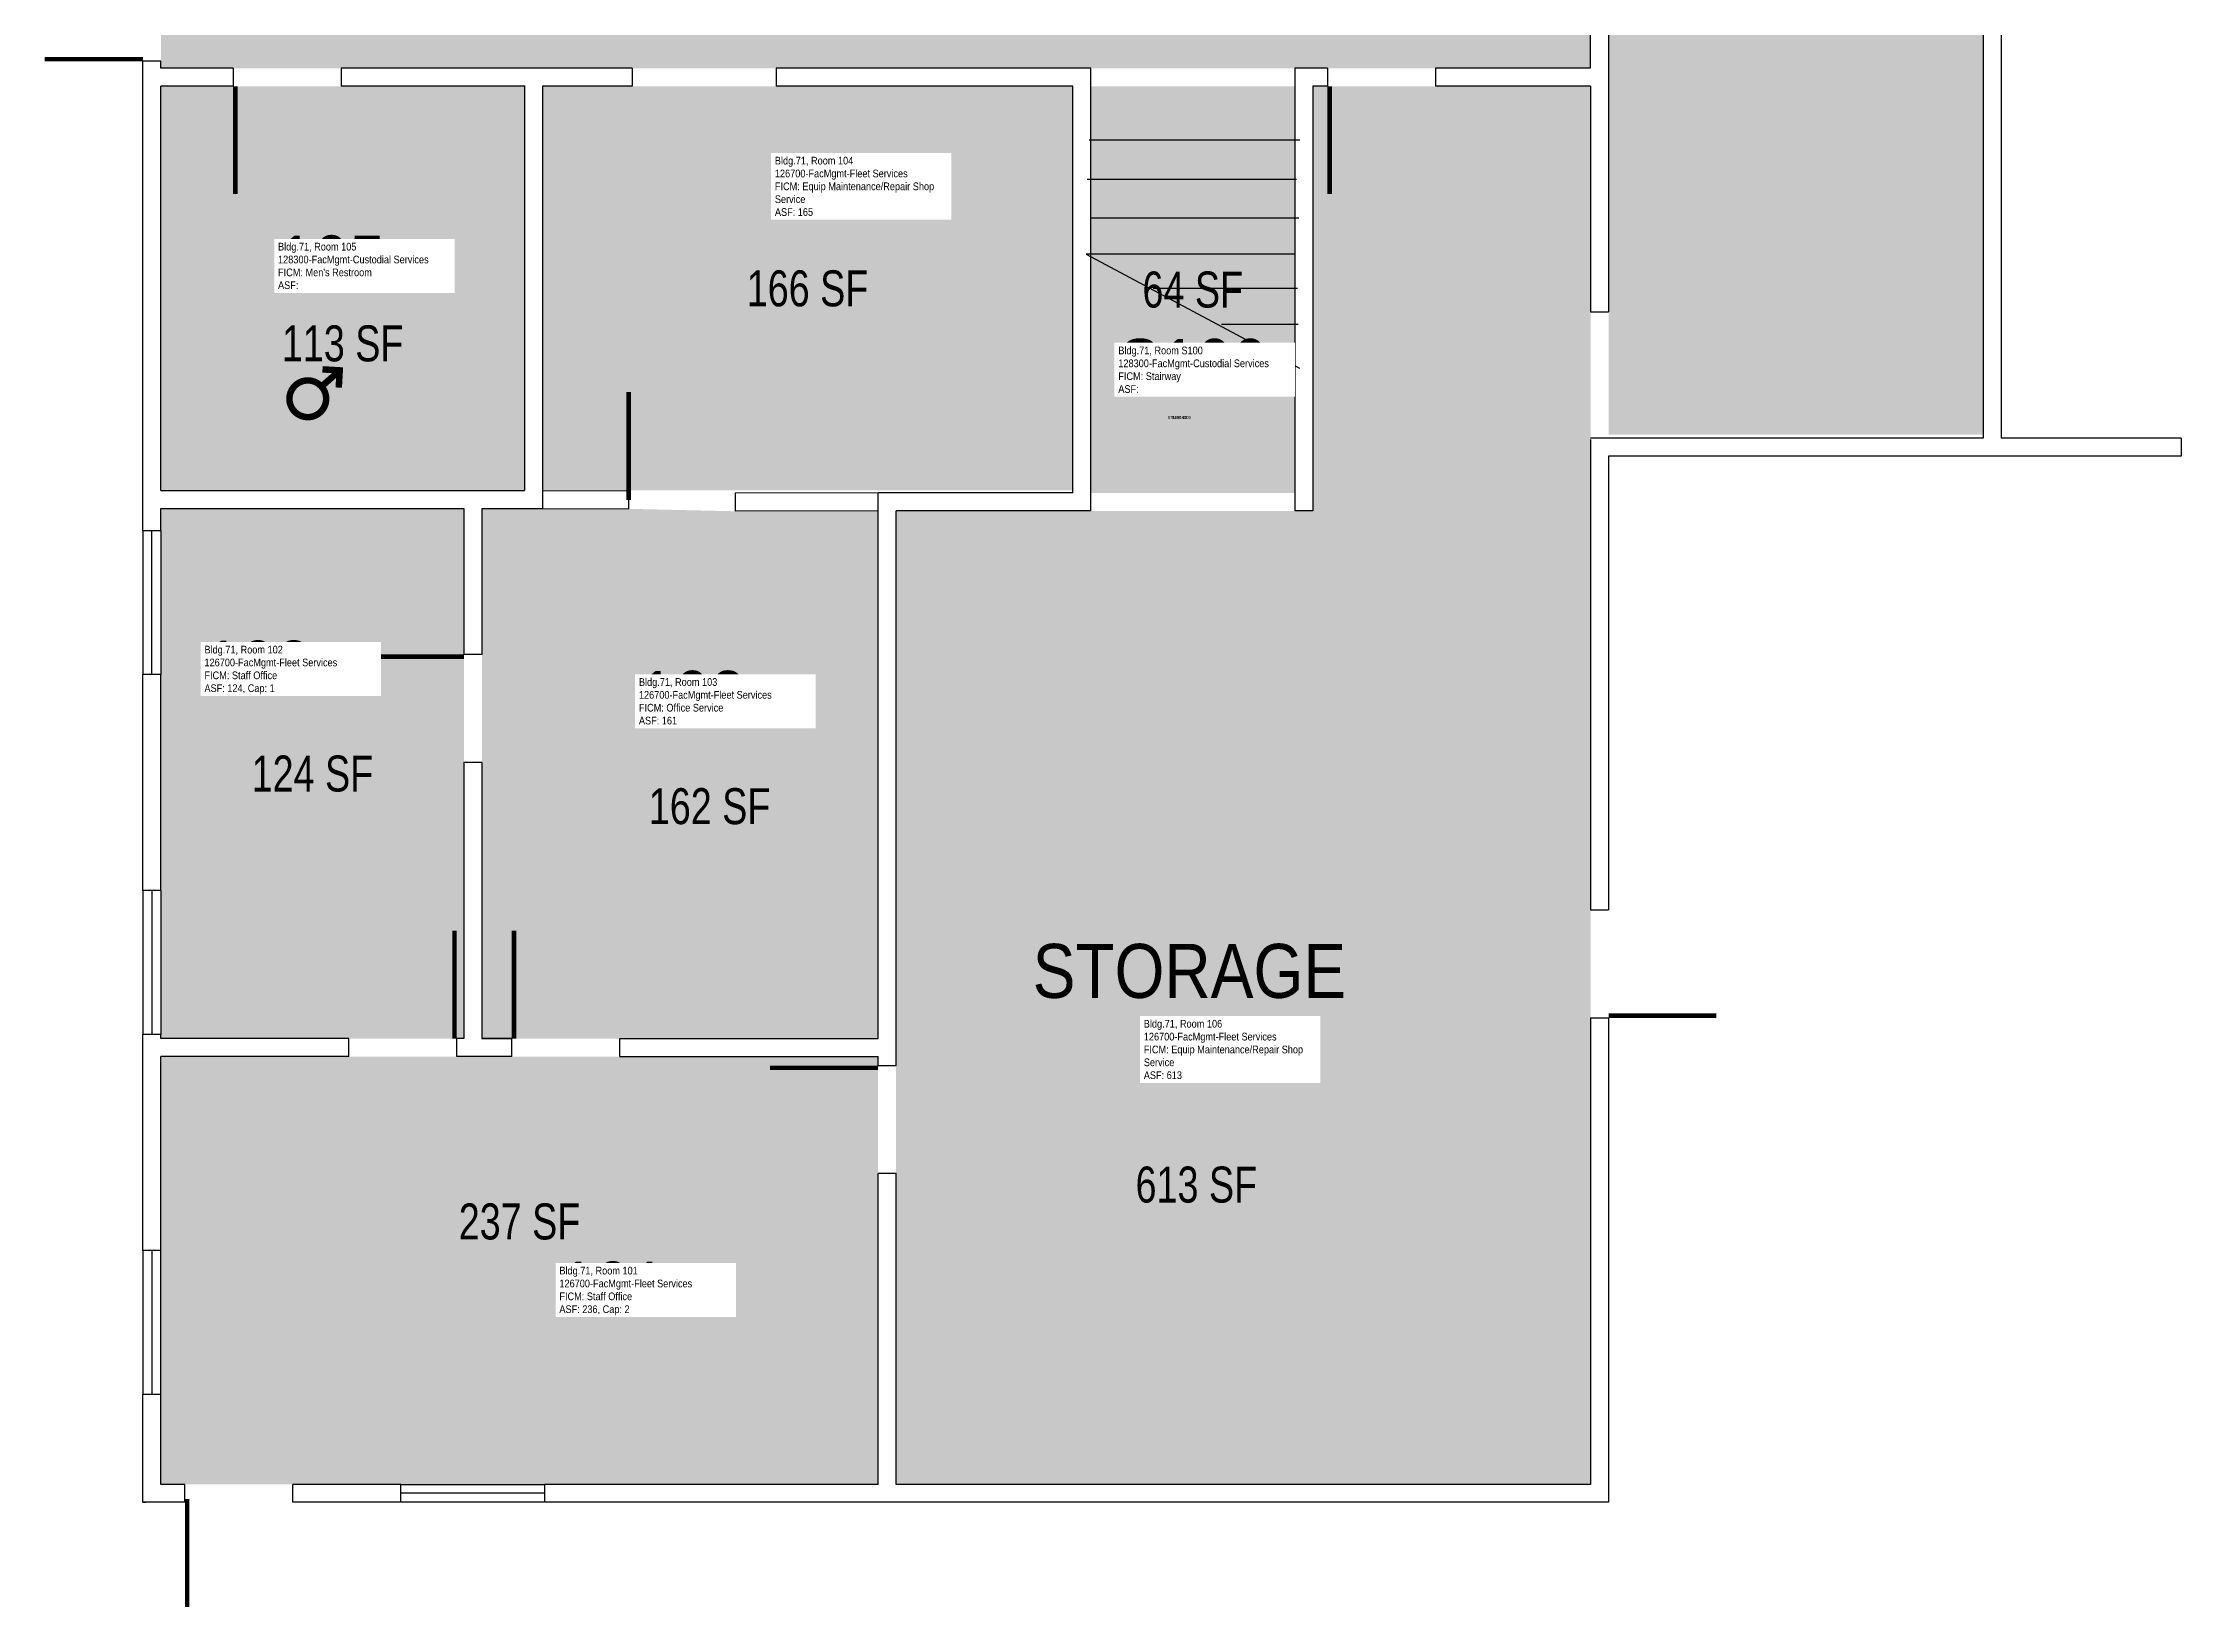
# Model space of a CAD drawing. Header units: inches. Extents: x -480 to 680, y -36 to 1710.
# Drawn here: x -33 to 680, y -36 to 487 of the extents above; entities that cross this region are included whole.
import ezdxf
from ezdxf.enums import TextEntityAlignment as Align

# ---------------------------------------------------------------- set-up
doc = ezdxf.new("R2010")
doc.units = ezdxf.units.IN
doc.header["$LTSCALE"] = 50
doc.header["$MEASUREMENT"] = 0
doc.layers.get('0').update_dxf_attribs({"linetype": 'CONTINUOUS'})
for name, color, linetype in [('A-DOOR', 2, 'CONTINUOUS'), ('A-FLOR', 3, 'CONTINUOUS'), ('A-GLAZ', 1, 'CONTINUOUS'), ('A-IDEN-ICON', 4, 'CONTINUOUS'), ('A-IDEN-RNUM', 7, 'CONTINUOUS'), ('A-IDEN-SNUM', 4, 'CONTINUOUS'), ('A-IDEN-TEXT', 4, 'CONTINUOUS'), ('A-IDEN-VNUM', 4, 'CONTINUOUS'), ('A-WALL', 5, 'CONTINUOUS'), ('AREA-TEXT', 3, 'CONTINUOUS'), ('Rooms-Category-Color', 7, 'CONTINUOUS'), ('Rooms-College-Color', 7, 'CONTINUOUS'), ('Rooms-Department-Color', 7, 'CONTINUOUS'), ('Rooms-Division-Color', 7, 'CONTINUOUS'), ('Rooms-Information', 7, 'CONTINUOUS')]:
    doc.layers.add(name, color=color, linetype=linetype)
doc.styles.add('CP_AREA', font='arial.ttf', dxfattribs={"height": 15})
doc.styles.add('CP_ROOMSNUMBER', font='arial.ttf', dxfattribs={"height": 1})
doc.styles.add('CP_ROOMVNUMBER', font='arial.ttf', dxfattribs={"width": 0.85, "height": 0.075})

# ---------------------------------------------------------------- blocks, each defined once
blk = doc.blocks.new('CPMEN')
at = {"color": 0, "linetype": 'ByBlock', "const_width": 0.015}
for points in [[(0.055, 0.01), (0.055, 0.05), (0.015, 0.05)], [(0.0151, 0.0101), (0.055, 0.05)]]:
    blk.add_lwpolyline(points, dxfattribs=at)
blk.add_lwpolyline([(-0.0575, -0.02, 1), (0.0275, -0.02, 1)], format="xyb", close=True, dxfattribs=at)

msp = doc.modelspace()

# ---------------------------------------------------------------- hatches: boundary and pattern name
at = {"layer": 'Rooms-Category-Color', "true_color": 0xe3c5e1}
for points in [[(482.57, 1572.67), (6, 1572.67), (6, 1387.7), (6, 1367.5), (6, 1166.12), (6, 908.93), (6, 688.76), (6, 478.22), (384.12, 478.22), (395.02, 478.22), (482.57, 478.22)], [(613.73, 498.85), (673.73, 498.85), (673.73, 1178.13), (488.75, 1178.13), (488.75, 836.37), (488.75, 355.97), (613.73, 355.97)], [(133.19, 337.41), (310.07, 337.41), (310.07, 472.22), (133.19, 472.22)], [(251.15, 330.6), (251.15, 6), (482.75, 6), (482.75, 472.22), (395.02, 472.22), (390.12, 472.22), (390.12, 330.6)]]:
    msp.add_hatch(color=254, dxfattribs=at).paths.add_polyline_path(points)
at = {"layer": 'Rooms-Category-Color', "true_color": 0xadadad}
for points in [[(127.19, 472.22), (6, 472.22), (6, 337.41), (127.19, 337.41)], [(316.07, 336.6), (384.12, 336.6), (384.12, 472.22), (316.07, 472.22)]]:
    msp.add_hatch(color=253, dxfattribs=at).paths.add_polyline_path(points)
at = {"layer": 'Rooms-Category-Color', "true_color": 0xfa9ba3}
for points in [[(107.05, 282.75), (107.05, 331.41), (6, 331.41), (6, 154.64), (104.64, 154.64), (107.05, 154.64)], [(113.05, 154.64), (122.99, 154.64), (122.99, 154.63), (245.15, 154.63), (245.15, 330.6), (197.52, 330.47), (162.02, 331.28), (113.05, 331.41), (113.05, 282.75)], [(245.15, 6), (245.15, 148.63), (122.99, 148.63), (122.99, 148.64), (104.64, 148.64), (6, 148.64), (6, 6)]]:
    msp.add_hatch(color=241, dxfattribs=at).paths.add_polyline_path(points)
at = {"layer": 'Rooms-College-Color', "true_color": 0x80bc67}
for points in [[(482.57, 1572.67), (6, 1572.67), (6, 1387.7), (6, 1367.5), (6, 1166.12), (6, 908.93), (6, 688.76), (6, 478.22), (384.12, 478.22), (395.02, 478.22), (482.57, 478.22)], [(613.73, 498.85), (673.73, 498.85), (673.73, 1178.13), (488.75, 1178.13), (488.75, 836.37), (488.75, 355.97), (613.73, 355.97)], [(133.19, 337.41), (310.07, 337.41), (310.07, 472.22), (133.19, 472.22)], [(251.15, 330.6), (251.15, 6), (482.75, 6), (482.75, 472.22), (395.02, 472.22), (390.12, 472.22), (390.12, 330.6)], [(107.05, 282.75), (107.05, 331.41), (6, 331.41), (6, 154.64), (104.64, 154.64), (107.05, 154.64)], [(113.05, 154.64), (122.99, 154.64), (122.99, 154.63), (245.15, 154.63), (245.15, 330.6), (197.52, 330.47), (162.02, 331.28), (113.05, 331.41), (113.05, 282.75)], [(245.15, 6), (245.15, 148.63), (122.99, 148.63), (122.99, 148.64), (104.64, 148.64), (6, 148.64), (6, 6)]]:
    msp.add_hatch(color=83, dxfattribs=at).paths.add_polyline_path(points)
at = {"layer": 'Rooms-College-Color', "true_color": 0xadadad}
for points in [[(127.19, 472.22), (6, 472.22), (6, 337.41), (127.19, 337.41)], [(316.07, 336.6), (384.12, 336.6), (384.12, 472.22), (316.07, 472.22)]]:
    msp.add_hatch(color=253, dxfattribs=at).paths.add_polyline_path(points)
at = {"layer": 'Rooms-Department-Color', "true_color": 0x80bc67}
for points in [[(482.57, 1572.67), (6, 1572.67), (6, 1387.7), (6, 1367.5), (6, 1166.12), (6, 908.93), (6, 688.76), (6, 478.22), (384.12, 478.22), (395.02, 478.22), (482.57, 478.22)], [(613.73, 498.85), (673.73, 498.85), (673.73, 1178.13), (488.75, 1178.13), (488.75, 836.37), (488.75, 355.97), (613.73, 355.97)], [(133.19, 337.41), (310.07, 337.41), (310.07, 472.22), (133.19, 472.22)], [(251.15, 330.6), (251.15, 6), (482.75, 6), (482.75, 472.22), (395.02, 472.22), (390.12, 472.22), (390.12, 330.6)], [(107.05, 282.75), (107.05, 331.41), (6, 331.41), (6, 154.64), (104.64, 154.64), (107.05, 154.64)], [(113.05, 154.64), (122.99, 154.64), (122.99, 154.63), (245.15, 154.63), (245.15, 330.6), (197.52, 330.47), (162.02, 331.28), (113.05, 331.41), (113.05, 282.75)], [(245.15, 6), (245.15, 148.63), (122.99, 148.63), (122.99, 148.64), (104.64, 148.64), (6, 148.64), (6, 6)]]:
    msp.add_hatch(color=83, dxfattribs=at).paths.add_polyline_path(points)
at = {"layer": 'Rooms-Department-Color', "true_color": 0xacacac}
for points in [[(127.19, 472.22), (6, 472.22), (6, 337.41), (127.19, 337.41)], [(316.07, 336.6), (384.12, 336.6), (384.12, 472.22), (316.07, 472.22)]]:
    msp.add_hatch(color=253, dxfattribs=at).paths.add_polyline_path(points)
at = {"layer": 'Rooms-Division-Color', "true_color": 0x80bc67}
for points in [[(482.57, 1572.67), (6, 1572.67), (6, 1387.7), (6, 1367.5), (6, 1166.12), (6, 908.93), (6, 688.76), (6, 478.22), (384.12, 478.22), (395.02, 478.22), (482.57, 478.22)], [(613.73, 498.85), (673.73, 498.85), (673.73, 1178.13), (488.75, 1178.13), (488.75, 836.37), (488.75, 355.97), (613.73, 355.97)], [(133.19, 337.41), (310.07, 337.41), (310.07, 472.22), (133.19, 472.22)], [(251.15, 330.6), (251.15, 6), (482.75, 6), (482.75, 472.22), (395.02, 472.22), (390.12, 472.22), (390.12, 330.6)], [(107.05, 282.75), (107.05, 331.41), (6, 331.41), (6, 154.64), (104.64, 154.64), (107.05, 154.64)], [(113.05, 154.64), (122.99, 154.64), (122.99, 154.63), (245.15, 154.63), (245.15, 330.6), (197.52, 330.47), (162.02, 331.28), (113.05, 331.41), (113.05, 282.75)], [(245.15, 6), (245.15, 148.63), (122.99, 148.63), (122.99, 148.64), (104.64, 148.64), (6, 148.64), (6, 6)]]:
    msp.add_hatch(color=83, dxfattribs=at).paths.add_polyline_path(points)
at = {"layer": 'Rooms-Division-Color', "true_color": 0xadadad}
for points in [[(127.19, 472.22), (6, 472.22), (6, 337.41), (127.19, 337.41)], [(316.07, 336.6), (384.12, 336.6), (384.12, 472.22), (316.07, 472.22)]]:
    msp.add_hatch(color=253, dxfattribs=at).paths.add_polyline_path(points)

# ---------------------------------------------------------------- linework, layer by layer
at = {"layer": 'A-DOOR'}
for points in [[(0, 481.22, 1.36, 1.36, 0), (-32.73, 481.22, 0, 0, 0), (-32.73, 480.54, 0, 0, -0.414214), (0, 513.26, 0, 0, -0.414214)], [(30.83, 472.22, 1.5, 1.5, 0), (30.83, 436.22, 0, 0, 0), (30.08, 436.22, 0, 0, 0.414214), (66.08, 472.22, 0, 0, 0.414214)], [(395.77, 472.22, 1.5, 1.5, 0), (395.77, 436.22, 0, 0, 0), (395.02, 436.22, 0, 0, 0.414214), (431.02, 472.22, 0, 0, 0.414214)], [(161.96, 334.28, 1.5, 1.5, 0), (161.96, 370.28, 0, 0, 0), (161.21, 370.28, 0, 0, -0.410328), (197.52, 333.47, 0, 0, -0.414214)], [(107.05, 282, 1.5, 1.5, 0), (71.05, 282, 0, 0, 0), (71.05, 282.75, 0, 0, 0.414214), (107.05, 246.75, 0, 0, 0.414214)], [(488.75, 162.29, 1.5, 1.5, 0), (524.75, 162.29, 0, 0, 0), (524.75, 161.54, 0, 0, 0.414214), (488.75, 197.54, 0, 0, 0.414214)], [(103.89, 154.64, 1.5, 1.5, 0), (103.89, 190.64, 0, 0, 0), (104.64, 190.64, 0, 0, 0.414214), (68.64, 154.64, 0, 0, 0.414214)], [(123.74, 154.64, 1.5, 1.5, 0), (123.74, 190.64, 0, 0, 0), (122.99, 190.64, 0, 0, -0.414214), (158.99, 154.64, 0, 0, -0.414214)], [(245.15, 144.88, 1.5, 1.5, 0), (209.15, 144.88, 0, 0, 0), (209.15, 145.63, 0, 0, 0.414214), (245.15, 109.63, 0, 0, 0.414214)], [(14.77, 1.1, 1.5, 1.5, 0), (14.77, -34.9, 0, 0, 0), (14.02, -34.9, 0, 0, 0.414214), (50.02, 1.1, 0, 0, 0.414214)]]:
    msp.add_lwpolyline(points, format="xyseb", dxfattribs=at)
at = {"layer": 'A-FLOR'}
for p, q in [((315.5, 454.36), (385.85, 454.36)), ((384.7, 441.12), (314.92, 441.12)), ((315.88, 428.28), (385.46, 428.28)), ((383.93, 416.19), (314.54, 416.19)), ((314.54, 416.19), (385.66, 378.21)), ((336.91, 404.88), (385.08, 404.88)), ((385.27, 392.79), (359.66, 392.79))]:
    msp.add_line(p, q, dxfattribs=at)
at = {"layer": 'A-GLAZ'}
for p, q in [((0, 324), (0, 276)), ((3, 276), (3, 324)), ((6, 324), (6, 276)), ((0, 204), (0, 156)), ((3, 204), (3, 156)), ((6, 204), (6, 156)), ((0, 84), (0, 36)), ((3, 84), (3, 36)), ((6, 36), (6, 84)), ((86.02, 6), (134.02, 6)), ((134.02, 3), (86.02, 3)), ((134.02, 0), (86.02, 0))]:
    msp.add_line(p, q, dxfattribs=at)
at = {"layer": 'A-WALL'}
for p, q in [((482.57, 800.37), (482.57, 478.22)), ((488.75, 800.37), (488.75, 396.99)), ((613.73, 498.85), (613.73, 354.85)), ((619.73, 492.85), (619.73, 354.85)), ((0, 478.22), (0, 480.54)), ((6, 480.54), (0, 480.54)), ((0, 324), (0, 478.22)), ((6, 478.22), (6, 480.54)), ((30.08, 478.22), (6, 478.22)), ((30.08, 478.22), (30.08, 472.22)), ((66.08, 478.22), (66.08, 472.22)), ((163.19, 478.22), (66.08, 478.22)), ((163.19, 478.22), (163.19, 472.22)), ((211.19, 478.22), (211.19, 472.22)), ((316.07, 478.22), (211.19, 478.22)), ((316.07, 330.6), (316.07, 478.22)), ((384.12, 478.22), (384.12, 330.6)), ((395.02, 478.22), (384.12, 478.22)), ((395.02, 478.22), (395.02, 472.22)), ((482.57, 478.22), (431.02, 478.22)), ((431.02, 478.22), (431.02, 472.22)), ((6, 337.41), (6, 472.22)), ((30.08, 472.22), (6, 472.22)), ((6, 337.41), (6, 471.29)), ((127.19, 472.22), (66.08, 472.22)), ((127.19, 472.42), (127.19, 337.41)), ((133.19, 472.22), (133.19, 331.41)), ((163.19, 472.22), (133.19, 472.22)), ((310.07, 472.22), (211.19, 472.22)), ((310.07, 336.6), (310.07, 472.22)), ((390.12, 472.22), (390.12, 330.6)), ((395.02, 472.22), (390.12, 472.22)), ((482.75, 472.22), (431.02, 472.22)), ((482.75, 472.22), (482.75, 396.99)), ((482.75, 396.99), (488.75, 396.99)), ((613.73, 354.85), (482.75, 354.85)), ((482.75, 354.42), (482.75, 197.54)), ((679.73, 354.85), (619.73, 354.85)), ((679.73, 354.85), (679.73, 348.85)), ((488.75, 348.85), (488.75, 197.54)), ((679.73, 348.85), (488.75, 348.85)), ((6, 337.41), (127.19, 337.41)), ((245.15, 154.63), (245.15, 336.6)), ((310.07, 336.6), (245.15, 336.6)), ((6, 331.41), (107.05, 331.41)), ((6, 324), (6, 331.41)), ((6, 324), (6, 331.41)), ((107.05, 331.41), (107.05, 282.75)), ((113.05, 331.41), (113.05, 282.75)), ((113.05, 331.41), (133.19, 331.41)), ((316.07, 330.6), (251.15, 330.6)), ((251.15, 145.63), (251.15, 330.6)), ((390.12, 330.6), (384.12, 330.6)), ((6, 324), (0, 324)), ((113.05, 282.75), (107.05, 282.75)), ((6, 276), (0, 276)), ((0, 204), (0, 276)), ((6, 204), (6, 276)), ((6, 204), (6, 276)), ((113.05, 246.75), (107.05, 246.75)), ((107.05, 246.75), (107.05, 154.64)), ((113.05, 246.75), (113.05, 154.63)), ((6, 204), (0, 204)), ((482.75, 197.54), (488.75, 197.54)), ((482.75, 161.54), (482.75, 6)), ((482.75, 161.54), (488.75, 161.54)), ((488.75, 161.54), (488.75, 0)), ((6, 156), (0, 156)), ((0, 84), (0, 156)), ((6, 154.64), (6, 156)), ((6, 154.64), (6, 156)), ((68.64, 154.64), (6, 154.64)), ((68.64, 148.64), (68.64, 154.64)), ((107.05, 154.64), (104.64, 154.64)), ((104.64, 148.64), (104.64, 154.64)), ((122.99, 154.64), (113.05, 154.64)), ((113.05, 154.63), (122.99, 154.63)), ((122.99, 148.63), (122.99, 154.63)), ((158.99, 148.63), (158.99, 154.63)), ((158.99, 154.63), (245.15, 154.63)), ((68.64, 148.64), (6, 148.64)), ((6, 84), (6, 148.64)), ((122.99, 148.64), (104.64, 148.64)), ((158.99, 148.63), (245.15, 148.63)), ((245.15, 145.63), (245.15, 148.63)), ((245.15, 145.63), (251.15, 145.63)), ((245.15, 6), (245.15, 109.63)), ((251.15, 109.63), (245.15, 109.63)), ((251.15, 6), (251.15, 109.63)), ((6, 84), (0, 84)), ((0, 0), (0, 36)), ((6, 36), (0, 36)), ((6, 6), (6, 36)), ((14.02, 0), (0, 0)), ((0, 0), (1, 0)), ((0, 0), (1, 0)), ((14.02, 6), (6, 6)), ((14.02, 0), (14.02, 6)), ((50.02, 0), (50.02, 6)), ((86.02, 6), (50.02, 6)), ((86.02, 0), (50.02, 0)), ((86.02, 0), (86.02, 6)), ((245.15, 6), (134.02, 6)), ((134.02, 0), (134.02, 6)), ((488.75, 0), (134.02, 0)), ((482.75, 6), (251.15, 6))]:
    msp.add_line(p, q, dxfattribs=at)
for points in [[(133.19, 337.41), (161.96, 337.28)], [(161.96, 337.28), (161.96, 331.28)], [(245.15, 336.6), (197.52, 336.47)], [(197.52, 336.47), (197.52, 330.47)], [(133.19, 331.41), (161.96, 331.28)], [(245.15, 330.6), (197.52, 330.47)]]:
    msp.add_lwpolyline(points, dxfattribs=at)

# ---------------------------------------------------------------- block references
at = {"layer": 'A-IDEN-ICON', "xscale": 144.0000000048988, "yscale": 144.0000000048988, "zscale": 144.0000000048988, "rotation": 356.6569155933404}
msp.add_blockref('CPMEN', (57.3, 370.73), dxfattribs=at)

# ---------------------------------------------------------------- texts
at = {"layer": 'A-IDEN-RNUM', "style": 'CP_ROOMSNUMBER', "width": 0.85}
for s, p in [('0104-00', (228.57, 437.81)), ('0105-00', (62.88, 413.41)), ('S100-00', (345.67, 361.75)), ('0102-00', (38.34, 278.3)), ('0103-00', (183.23, 268.24)), ('0106-00', (342.33, 149.99)), ('0101-00', (156.71, 71.23))]:
    msp.add_text(s, height=1, dxfattribs=at).set_placement(p, align=Align.MIDDLE)
at = {"layer": 'A-IDEN-SNUM', "style": 'CP_ROOMSNUMBER', "width": 0.85}
for s, p in [('0710010400', (228.57, 437.81)), ('0710010500', (62.88, 413.41)), ('0710S10000', (345.67, 361.75)), ('0710010200', (38.34, 278.3)), ('0710010300', (183.23, 268.24)), ('0710010600', (342.33, 149.99)), ('0710010100', (156.71, 71.23))]:
    msp.add_text(s, height=1, dxfattribs=at).set_placement(p, align=Align.MIDDLE)
at = {"layer": 'A-IDEN-TEXT', "style": 'CP_ROOMVNUMBER', "width": 0.85}
msp.add_text('STORAGE', height=18, dxfattribs=at).set_placement((348.96, 177.21), align=Align.MIDDLE)
at = {"layer": 'A-IDEN-VNUM', "style": 'CP_ROOMVNUMBER', "width": 0.85}
for s, p in [('104', (228.57, 437.81)), ('105', (62.88, 413.41)), ('S100', (350.23, 378.91)), ('102', (38.34, 278.3)), ('103', (183.23, 268.24)), ('106', (351.61, 149.99)), ('101', (156.71, 71.23))]:
    msp.add_text(s, height=18, dxfattribs=at).set_placement(p, align=Align.MIDDLE)
at = {"layer": 'AREA-TEXT', "style": 'CP_AREA', "width": 0.75}
for s, p in [('166 SF', (221.63, 404.81)), ('64 SF', (350.1, 404.41)), ('113 SF', (66.6, 386.46)), ('124 SF', (56.52, 243.02)), ('162 SF', (188.97, 232.14)), ('613 SF', (351.29, 105.96)), ('237 SF', (125.58, 93.66))]:
    msp.add_text(s, height=12, dxfattribs=at).set_placement(p, align=Align.MIDDLE_CENTER)

# ---------------------------------------------------------------- next in the draw order: texts
at = {"layer": 'Rooms-Information', "width": 57.6, "attachment_point": 7, "style": 'CP_ROOMVNUMBER', "bg_fill": 3, "box_fill_scale": 1.5, "bg_fill_color": 256, "bg_fill_true_color": 13158600, "bg_fill_transparency": 0}
for s, insert, char_height in [('Bldg.71, Room 104^M^J126700-FacMgmt-Fleet Services^M^JFICM: Equip Maintenance/Repair Shop Service^M^JASF: 165', (210.74, 428.93), 2.57143), ("Bldg.71, Room 105^M^J128300-FacMgmt-Custodial Services^M^JFICM: Men's Restroom^M^JASF: ", (45.05, 404.53), 2.5714), ('Bldg.71, Room S100^M^J128300-FacMgmt-Custodial Services^M^JFICM: Stairway^M^JASF: ', (325.27, 369.91), 2.5714), ('Bldg.71, Room 102^M^J126700-FacMgmt-Fleet Services^M^JFICM: Staff Office^M^JASF: 124, Cap: 1', (20.51, 269.42), 2.5714), ('Bldg.71, Room 103^M^J126700-FacMgmt-Fleet Services^M^JFICM: Office Service^M^JASF: 161', (165.4, 259.36), 2.5714), ('Bldg.71, Room 106^M^J126700-FacMgmt-Fleet Services^M^JFICM: Equip Maintenance/Repair Shop Service^M^JASF: 613', (333.77, 141.11), 2.57143), ('Bldg.71, Room 101^M^J126700-FacMgmt-Fleet Services^M^JFICM: Staff Office^M^JASF: 236, Cap: 2', (138.88, 62.34), 2.5714)]:
    msp.add_mtext(s, dxfattribs=dict(at, insert=insert, char_height=char_height))

doc.saveas('drawing.dxf')
